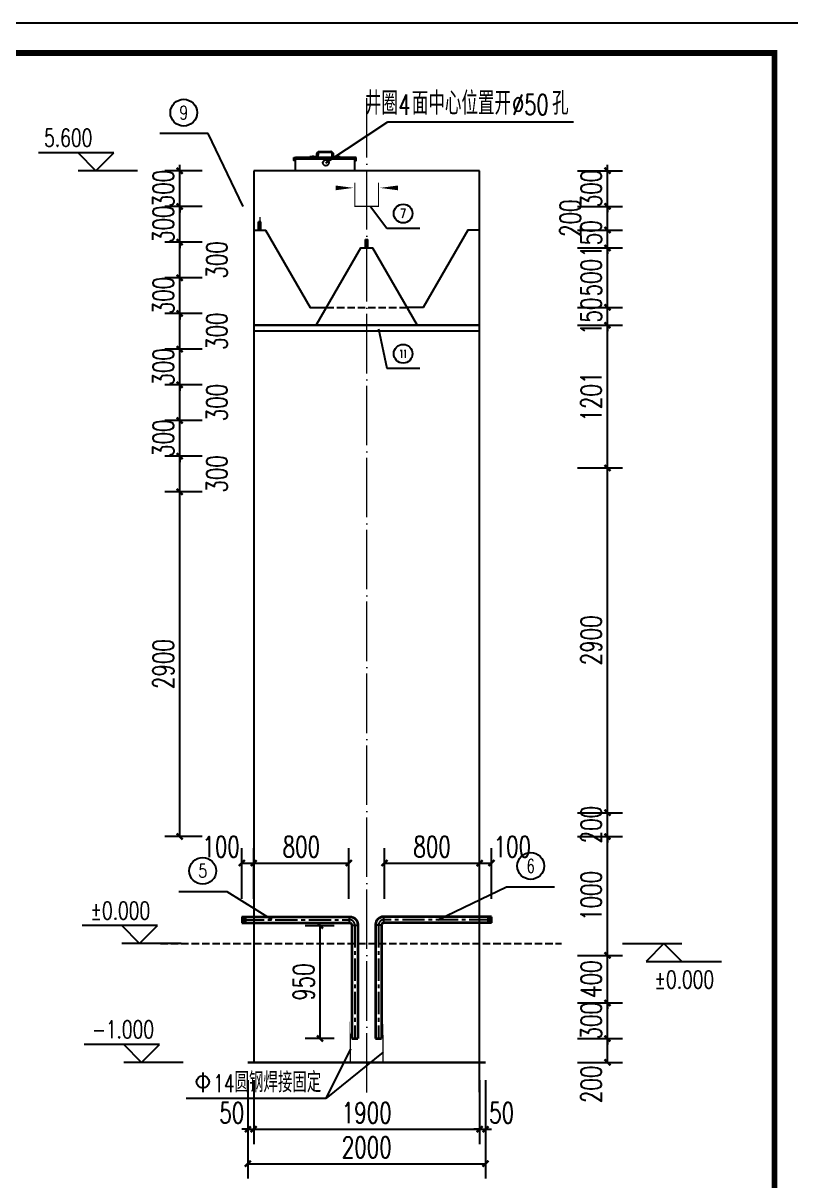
# Model space of a CAD drawing. Extents: x 458952 to 500952, y -68538 to -53688.
# Drawn here: x 473381 to 479839, y -63426 to -53688 of the extents above; entities that cross this region are included whole.
import ezdxf
from ezdxf.enums import TextEntityAlignment as Align

# ---------------------------------------------------------------- set-up
doc = ezdxf.new("R2010")
doc.units = 0
doc.header["$LTSCALE"] = 250
doc.header["$MEASUREMENT"] = 0
for name, pattern in [('CENTER2', [1.125, 0.75, -0.125, 0.125, -0.125]), ('DASH', [0.35, 0.25, -0.1]), ('DOTE', [2.42, 2, -0.2, 0.02, -0.2])]:
    doc.linetypes.add(name, pattern=pattern)
for name, color, linetype in [('DIM_ELEV', 3, 'Continuous'), ('DIM_LEAD', 3, 'Continuous'), ('DIM_SYMB', 3, 'Continuous'), ('PUB_DIM', 3, 'Continuous'), ('PUB_TEXT', 7, 'Continuous'), ('PUB_TITLE', 4, 'Continuous'), ('中心线', 5, 'CENTER2'), ('设备', 4, 'Continuous')]:
    doc.layers.add(name, color=color, linetype=linetype)
for name, color, linetype, lineweight in [('DOTE', 1, 'DOTE', 0), ('出水堰', 5, 'FENCELINE2', 30), ('管', 6, 'Continuous', 35)]:
    doc.layers.add(name, color=color, linetype=linetype, lineweight=lineweight)
doc.styles.add('_TCH_DIM', font='SIMPLEX', dxfattribs={"bigfont": 'GBCBIG'})
doc.styles.add('DIM_FONT', font='SIMPLEX', dxfattribs={"width": 0.7, "bigfont": 'GBCBIG'})
doc.linetypes.add('FENCELINE2', pattern='A,6.35,-2.54,[132,ltypeshp.shx,S=2.54,R=0,X=-2.54,Y=0],-2.54,25.4', length=36.83)
doc.dimstyles.new('_TCH_ARCH&&50', dxfattribs={"dimscale": 0.5, "dimtxt": 350, "dimasz": 100, "dimexe": 250, "dimexo": 300, "dimgap": 100, "dimtad": 1, "dimdec": 0, "dimzin": 0, "dimdsep": 46, "dimtxsty": 'DIM_FONT', "dimblk": 'ARCHTICK', "dimcen": 0.09, "dimclrt": 7, "dimazin": 2, "dimtfac": 1, "dimtdec": 0, "dimtix": 1, "dimtmove": 2, "dimatfit": 3, "dimfxl": 0, "dimtolj": 1, "dimtzin": 0, "dimarcsym": 0})

# ---------------------------------------------------------------- blocks, each defined once
blk = doc.blocks.new('gai')
at = {"color": 5}
for points in [[(282375, -104445.5), (282405, -104445.5), (282405, -104448.5), (282381, -104448.5, 0.4142136), (282378, -104451.5), (282378, -104475.5), (282375, -104475.5)], [(283005, -104445.5), (282975, -104445.5), (282975, -104448.5), (282999, -104448.5, -0.4142136), (283002, -104451.5), (283002, -104475.5), (283005, -104475.5)]]:
    blk.add_lwpolyline(points, format="xyb", close=True, dxfattribs=at)
blk.add_lwpolyline([(282390, -104439.5), (282990, -104439.5), (282990, -104445.5), (282390, -104445.5)], close=True)
blk = doc.blocks.new('_ArchTick')
at = {"color": 0, "linetype": 'ByBlock', "const_width": 0.4}
blk.add_lwpolyline([(-0.5, -0.5), (0.5, 0.5)], dxfattribs=at)
blk = doc.blocks.new('*D47')
at = {"layer": 'Defpoints', "color": 0, "transparency": 16777216}
for p in [(475271.2, -62579.8), (477271.2, -62579.8), (477271.2, -63281.8)]:
    blk.add_point(p, dxfattribs=at)
at = {"layer": 'PUB_DIM', "color": 0, "lineweight": -2, "transparency": 16777216}
for p, q in [((475271.2, -62729.8), (475271.2, -63406.8)), ((477271.2, -62729.8), (477271.2, -63406.8)), ((475271.2, -63281.8), (477271.2, -63281.8))]:
    blk.add_line(p, q, dxfattribs=at)
at = {"layer": 'PUB_DIM', "color": 0, "lineweight": -2, "transparency": 16777216, "xscale": 50, "yscale": 50, "zscale": 50, "rotation": 180}
blk.add_blockref('_ArchTick', (475271.2, -63281.8), dxfattribs=at)
at = {"layer": 'PUB_DIM', "color": 0, "lineweight": -2, "transparency": 16777216, "xscale": 50, "yscale": 50, "zscale": 50}
blk.add_blockref('_ArchTick', (477271.2, -63281.8), dxfattribs=at)
at = {"layer": 'PUB_DIM', "color": 7, "transparency": 16777216, "insert": (476271.2, -63144.3), "char_height": 175, "attachment_point": 5, "style": 'DIM_FONT'}
blk.add_mtext('\\A1;2000', dxfattribs=at)
blk = doc.blocks.new('*D61')
at = {"layer": 'Defpoints', "color": 0, "transparency": 16777216}
for p in [(475878.8, -61279.8), (476146.2, -61279.8), (476146.2, -62229.3)]:
    blk.add_point(p, dxfattribs=at)
at = {"layer": 'PUB_DIM', "color": 0, "lineweight": -2, "transparency": 16777216}
for p, q in [((475996.2, -61279.8), (475753.8, -61279.8)), ((475878.8, -62229.3), (475878.8, -61279.8)), ((475996.2, -62229.3), (475753.8, -62229.3))]:
    blk.add_line(p, q, dxfattribs=at)
at = {"layer": 'PUB_DIM', "color": 0, "lineweight": -2, "transparency": 16777216, "xscale": 50, "yscale": 50, "zscale": 50}
for p, rotation in [((475878.8, -61279.8), 90), ((475878.8, -62229.3), 270)]:
    blk.add_blockref('_ArchTick', p, dxfattribs=dict(at, rotation=rotation))
at = {"layer": 'PUB_DIM', "color": 7, "transparency": 16777216, "insert": (475741.3, -61754.5), "char_height": 175, "attachment_point": 5, "rotation": 90, "style": 'DIM_FONT'}
blk.add_mtext('\\A1;950', dxfattribs=at)
blk = doc.blocks.new('*D62')
at = {"layer": 'Defpoints', "color": 0, "transparency": 16777216}
for p in [(477321.2, -60753.4), (477221.2, -61203.2), (477321.2, -61203.2)]:
    blk.add_point(p, dxfattribs=at)
at = {"layer": 'PUB_DIM', "color": 0, "lineweight": -2, "transparency": 16777216}
for p, q in [((477221.2, -61053.2), (477221.2, -60628.4)), ((477321.2, -61053.2), (477321.2, -60628.4)), ((477221.2, -60753.4), (477321.2, -60753.4))]:
    blk.add_line(p, q, dxfattribs=at)
at = {"layer": 'PUB_DIM', "color": 0, "lineweight": -2, "transparency": 16777216, "xscale": 50, "yscale": 50, "zscale": 50, "rotation": 180}
blk.add_blockref('_ArchTick', (477221.2, -60753.4), dxfattribs=at)
at = {"layer": 'PUB_DIM', "color": 0, "lineweight": -2, "transparency": 16777216, "xscale": 50, "yscale": 50, "zscale": 50}
blk.add_blockref('_ArchTick', (477321.2, -60753.4), dxfattribs=at)
at = {"layer": 'PUB_DIM', "color": 7, "transparency": 16777216, "insert": (477496.2, -60615.9), "char_height": 175, "attachment_point": 5, "style": 'DIM_FONT'}
blk.add_mtext('\\A1;100', dxfattribs=at)
blk = doc.blocks.new('*D63')
at = {"layer": 'Defpoints', "color": 0, "transparency": 16777216}
for p in [(477221.2, -60753.4), (476421.2, -61203.2), (477221.2, -61203.2)]:
    blk.add_point(p, dxfattribs=at)
at = {"layer": 'PUB_DIM', "color": 0, "lineweight": -2, "transparency": 16777216}
for p, q in [((476421.2, -61053.2), (476421.2, -60628.4)), ((477221.2, -61053.2), (477221.2, -60628.4)), ((476421.2, -60753.4), (477221.2, -60753.4))]:
    blk.add_line(p, q, dxfattribs=at)
at = {"layer": 'PUB_DIM', "color": 0, "lineweight": -2, "transparency": 16777216, "xscale": 50, "yscale": 50, "zscale": 50, "rotation": 180}
blk.add_blockref('_ArchTick', (476421.2, -60753.4), dxfattribs=at)
at = {"layer": 'PUB_DIM', "color": 0, "lineweight": -2, "transparency": 16777216, "xscale": 50, "yscale": 50, "zscale": 50}
blk.add_blockref('_ArchTick', (477221.2, -60753.4), dxfattribs=at)
at = {"layer": 'PUB_DIM', "color": 7, "transparency": 16777216, "insert": (476821.2, -60615.9), "char_height": 175, "attachment_point": 5, "style": 'DIM_FONT'}
blk.add_mtext('\\A1;800', dxfattribs=at)
blk = doc.blocks.new('*D74')
at = {"layer": 'Defpoints', "color": 0, "transparency": 16777216}
for p in [(475271.2, -62429.8), (475321.2, -62429.8), (475321.2, -62991.7)]:
    blk.add_point(p, dxfattribs=at)
at = {"layer": 'PUB_DIM', "color": 0, "lineweight": -2, "transparency": 16777216}
for p, q in [((475271.2, -62579.8), (475271.2, -63116.7)), ((475321.2, -62579.8), (475321.2, -63116.7)), ((475271.2, -62991.7), (475221.2, -62991.7)), ((475271.2, -62991.7), (475321.2, -62991.7)), ((475321.2, -62991.7), (475371.2, -62991.7))]:
    blk.add_line(p, q, dxfattribs=at)
at = {"layer": 'PUB_DIM', "color": 0, "lineweight": -2, "transparency": 16777216, "xscale": 50, "yscale": 50, "zscale": 50}
blk.add_blockref('_ArchTick', (475271.2, -62991.7), dxfattribs=at)
at = {"layer": 'PUB_DIM', "color": 0, "lineweight": -2, "transparency": 16777216, "xscale": 50, "yscale": 50, "zscale": 50, "rotation": 180}
blk.add_blockref('_ArchTick', (475321.2, -62991.7), dxfattribs=at)
at = {"layer": 'PUB_DIM', "color": 7, "transparency": 16777216, "insert": (475136.2, -62854.2), "char_height": 175, "attachment_point": 5, "style": 'DIM_FONT'}
blk.add_mtext('\\A1;50', dxfattribs=at)
blk = doc.blocks.new('*D75')
at = {"layer": 'Defpoints', "color": 0, "transparency": 16777216}
for p in [(475321.2, -62429.8), (477221.2, -62429.8), (477221.2, -62991.7)]:
    blk.add_point(p, dxfattribs=at)
at = {"layer": 'PUB_DIM', "color": 0, "lineweight": -2, "transparency": 16777216}
for p, q in [((475321.2, -62579.8), (475321.2, -63116.7)), ((477221.2, -62579.8), (477221.2, -63116.7)), ((475321.2, -62991.7), (477221.2, -62991.7))]:
    blk.add_line(p, q, dxfattribs=at)
at = {"layer": 'PUB_DIM', "color": 0, "lineweight": -2, "transparency": 16777216, "xscale": 50, "yscale": 50, "zscale": 50, "rotation": 180}
blk.add_blockref('_ArchTick', (475321.2, -62991.7), dxfattribs=at)
at = {"layer": 'PUB_DIM', "color": 0, "lineweight": -2, "transparency": 16777216, "xscale": 50, "yscale": 50, "zscale": 50}
blk.add_blockref('_ArchTick', (477221.2, -62991.7), dxfattribs=at)
at = {"layer": 'PUB_DIM', "color": 7, "transparency": 16777216, "insert": (476271.2, -62854.2), "char_height": 175, "attachment_point": 5, "style": 'DIM_FONT'}
blk.add_mtext('\\A1;1900', dxfattribs=at)
blk = doc.blocks.new('*D76')
at = {"layer": 'Defpoints', "color": 0, "transparency": 16777216}
for p in [(477221.2, -62429.8), (477271.2, -62429.8), (477271.2, -62991.7)]:
    blk.add_point(p, dxfattribs=at)
at = {"layer": 'PUB_DIM', "color": 0, "lineweight": -2, "transparency": 16777216}
for p, q in [((477221.2, -62579.8), (477221.2, -63116.7)), ((477271.2, -62579.8), (477271.2, -63116.7)), ((477221.2, -62991.7), (477171.2, -62991.7)), ((477221.2, -62991.7), (477271.2, -62991.7)), ((477271.2, -62991.7), (477321.2, -62991.7))]:
    blk.add_line(p, q, dxfattribs=at)
at = {"layer": 'PUB_DIM', "color": 0, "lineweight": -2, "transparency": 16777216, "xscale": 50, "yscale": 50, "zscale": 50}
blk.add_blockref('_ArchTick', (477221.2, -62991.7), dxfattribs=at)
at = {"layer": 'PUB_DIM', "color": 0, "lineweight": -2, "transparency": 16777216, "xscale": 50, "yscale": 50, "zscale": 50, "rotation": 180}
blk.add_blockref('_ArchTick', (477271.2, -62991.7), dxfattribs=at)
at = {"layer": 'PUB_DIM', "color": 7, "transparency": 16777216, "insert": (477406.2, -62854.2), "char_height": 175, "attachment_point": 5, "style": 'DIM_FONT'}
blk.add_mtext('\\A1;50', dxfattribs=at)
blk = doc.blocks.new('*D77')
at = {"layer": 'Defpoints', "color": 0, "transparency": 16777216}
for p in [(475321.2, -60753.4), (475221.2, -61203.2), (475321.2, -61203.2)]:
    blk.add_point(p, dxfattribs=at)
at = {"layer": 'PUB_DIM', "color": 0, "lineweight": -2, "transparency": 16777216}
for p, q in [((475221.2, -61053.2), (475221.2, -60628.4)), ((475321.2, -61053.2), (475321.2, -60628.4)), ((475221.2, -60753.4), (475321.2, -60753.4))]:
    blk.add_line(p, q, dxfattribs=at)
at = {"layer": 'PUB_DIM', "color": 0, "lineweight": -2, "transparency": 16777216, "xscale": 50, "yscale": 50, "zscale": 50, "rotation": 180}
blk.add_blockref('_ArchTick', (475221.2, -60753.4), dxfattribs=at)
at = {"layer": 'PUB_DIM', "color": 0, "lineweight": -2, "transparency": 16777216, "xscale": 50, "yscale": 50, "zscale": 50}
blk.add_blockref('_ArchTick', (475321.2, -60753.4), dxfattribs=at)
at = {"layer": 'PUB_DIM', "color": 7, "transparency": 16777216, "insert": (475046.2, -60615.9), "char_height": 175, "attachment_point": 5, "style": 'DIM_FONT'}
blk.add_mtext('\\A1;100', dxfattribs=at)
blk = doc.blocks.new('*D78')
at = {"layer": 'Defpoints', "color": 0, "transparency": 16777216}
for p in [(476121.2, -60753.4), (475321.2, -61203.2), (476121.2, -61203.2)]:
    blk.add_point(p, dxfattribs=at)
at = {"layer": 'PUB_DIM', "color": 0, "lineweight": -2, "transparency": 16777216}
for p, q in [((475321.2, -61053.2), (475321.2, -60628.4)), ((476121.2, -61053.2), (476121.2, -60628.4)), ((475321.2, -60753.4), (476121.2, -60753.4))]:
    blk.add_line(p, q, dxfattribs=at)
at = {"layer": 'PUB_DIM', "color": 0, "lineweight": -2, "transparency": 16777216, "xscale": 50, "yscale": 50, "zscale": 50, "rotation": 180}
blk.add_blockref('_ArchTick', (475321.2, -60753.4), dxfattribs=at)
at = {"layer": 'PUB_DIM', "color": 0, "lineweight": -2, "transparency": 16777216, "xscale": 50, "yscale": 50, "zscale": 50}
blk.add_blockref('_ArchTick', (476121.2, -60753.4), dxfattribs=at)
at = {"layer": 'PUB_DIM', "color": 7, "transparency": 16777216, "insert": (475721.2, -60615.9), "char_height": 175, "attachment_point": 5, "style": 'DIM_FONT'}
blk.add_mtext('\\A1;800', dxfattribs=at)
blk = doc.blocks.new('*D79')
at = {"layer": 'Defpoints', "color": 0, "transparency": 16777216}
for p in [(477893.2, -62229.3), (478296.7, -62229.3), (477893.2, -62429.8)]:
    blk.add_point(p, dxfattribs=at)
at = {"layer": 'PUB_DIM', "color": 0, "lineweight": -2, "transparency": 16777216}
for p, q in [((478043.2, -62229.3), (478421.7, -62229.3)), ((478296.7, -62429.8), (478296.7, -62229.3)), ((478043.2, -62429.8), (478421.7, -62429.8))]:
    blk.add_line(p, q, dxfattribs=at)
at = {"layer": 'PUB_DIM', "color": 0, "lineweight": -2, "transparency": 16777216, "xscale": 50, "yscale": 50, "zscale": 50}
for p, rotation in [((478296.7, -62229.3), 90), ((478296.7, -62429.8), 270)]:
    blk.add_blockref('_ArchTick', p, dxfattribs=dict(at, rotation=rotation))
at = {"layer": 'PUB_DIM', "color": 7, "transparency": 16777216, "insert": (478159.2, -62614.8), "char_height": 175, "attachment_point": 5, "rotation": 90, "style": 'DIM_FONT'}
blk.add_mtext('\\A1;200', dxfattribs=at)
blk = doc.blocks.new('*D80')
at = {"layer": 'Defpoints', "color": 0, "transparency": 16777216}
for p in [(477893.2, -61929.8), (478296.7, -61929.8), (477893.2, -62229.3)]:
    blk.add_point(p, dxfattribs=at)
at = {"layer": 'PUB_DIM', "color": 0, "lineweight": -2, "transparency": 16777216}
for p, q in [((478043.2, -61929.8), (478421.7, -61929.8)), ((478296.7, -61929.8), (478296.7, -61879.8)), ((478296.7, -62229.3), (478296.7, -61929.8)), ((478043.2, -62229.3), (478421.7, -62229.3)), ((478296.7, -62229.3), (478296.7, -62279.3))]:
    blk.add_line(p, q, dxfattribs=at)
at = {"layer": 'PUB_DIM', "color": 0, "lineweight": -2, "transparency": 16777216, "xscale": 50, "yscale": 50, "zscale": 50}
for p, rotation in [((478296.7, -61929.8), 270), ((478296.7, -62229.3), 90)]:
    blk.add_blockref('_ArchTick', p, dxfattribs=dict(at, rotation=rotation))
at = {"layer": 'PUB_DIM', "color": 7, "transparency": 16777216, "insert": (478159.2, -62079.5), "char_height": 175, "attachment_point": 5, "rotation": 90, "style": 'DIM_FONT'}
blk.add_mtext('\\A1;300', dxfattribs=at)
blk = doc.blocks.new('*D81')
at = {"layer": 'Defpoints', "color": 0, "transparency": 16777216}
for p in [(477893.2, -61529.8), (478296.7, -61529.8), (477893.2, -61929.8)]:
    blk.add_point(p, dxfattribs=at)
at = {"layer": 'PUB_DIM', "color": 0, "lineweight": -2, "transparency": 16777216}
for p, q in [((478043.2, -61529.8), (478421.7, -61529.8)), ((478296.7, -61529.8), (478296.7, -61479.8)), ((478296.7, -61929.8), (478296.7, -61529.8)), ((478043.2, -61929.8), (478421.7, -61929.8)), ((478296.7, -61929.8), (478296.7, -61979.8))]:
    blk.add_line(p, q, dxfattribs=at)
at = {"layer": 'PUB_DIM', "color": 0, "lineweight": -2, "transparency": 16777216, "xscale": 50, "yscale": 50, "zscale": 50}
for p, rotation in [((478296.7, -61529.8), 270), ((478296.7, -61929.8), 90)]:
    blk.add_blockref('_ArchTick', p, dxfattribs=dict(at, rotation=rotation))
at = {"layer": 'PUB_DIM', "color": 7, "transparency": 16777216, "insert": (478159.2, -61729.8), "char_height": 175, "attachment_point": 5, "rotation": 90, "style": 'DIM_FONT'}
blk.add_mtext('\\A1;400', dxfattribs=at)
blk = doc.blocks.new('*D82')
at = {"layer": 'Defpoints', "color": 0, "transparency": 16777216}
for p in [(477893.2, -60529.8), (478296.7, -60529.8), (477893.2, -61529.8)]:
    blk.add_point(p, dxfattribs=at)
at = {"layer": 'PUB_DIM', "color": 0, "lineweight": -2, "transparency": 16777216}
for p, q in [((478043.2, -60529.8), (478421.7, -60529.8)), ((478296.7, -61529.8), (478296.7, -60529.8)), ((478043.2, -61529.8), (478421.7, -61529.8))]:
    blk.add_line(p, q, dxfattribs=at)
at = {"layer": 'PUB_DIM', "color": 0, "lineweight": -2, "transparency": 16777216, "xscale": 50, "yscale": 50, "zscale": 50}
for p, rotation in [((478296.7, -60529.8), 90), ((478296.7, -61529.8), 270)]:
    blk.add_blockref('_ArchTick', p, dxfattribs=dict(at, rotation=rotation))
at = {"layer": 'PUB_DIM', "color": 7, "transparency": 16777216, "insert": (478159.2, -61029.8), "char_height": 175, "attachment_point": 5, "rotation": 90, "style": 'DIM_FONT'}
blk.add_mtext('\\A1;1000', dxfattribs=at)
blk = doc.blocks.new('*D83')
at = {"layer": 'Defpoints', "color": 0, "transparency": 16777216}
for p in [(477893.2, -60329.8), (478296.7, -60329.8), (477893.2, -60529.8)]:
    blk.add_point(p, dxfattribs=at)
at = {"layer": 'PUB_DIM', "color": 0, "lineweight": -2, "transparency": 16777216}
for p, q in [((478043.2, -60329.8), (478421.7, -60329.8)), ((478296.7, -60329.8), (478296.7, -60279.8)), ((478296.7, -60529.8), (478296.7, -60329.8)), ((478043.2, -60529.8), (478421.7, -60529.8)), ((478296.7, -60529.8), (478296.7, -60579.8))]:
    blk.add_line(p, q, dxfattribs=at)
at = {"layer": 'PUB_DIM', "color": 0, "lineweight": -2, "transparency": 16777216, "xscale": 50, "yscale": 50, "zscale": 50}
for p, rotation in [((478296.7, -60329.8), 270), ((478296.7, -60529.8), 90)]:
    blk.add_blockref('_ArchTick', p, dxfattribs=dict(at, rotation=rotation))
at = {"layer": 'PUB_DIM', "color": 7, "transparency": 16777216, "insert": (478159.2, -60429.8), "char_height": 175, "attachment_point": 5, "rotation": 90, "style": 'DIM_FONT'}
blk.add_mtext('\\A1;200', dxfattribs=at)
blk = doc.blocks.new('*D84')
at = {"layer": 'Defpoints', "color": 0, "transparency": 16777216}
for p in [(477893.2, -57429.8), (478296.7, -57429.8), (477893.2, -60329.8)]:
    blk.add_point(p, dxfattribs=at)
at = {"layer": 'PUB_DIM', "color": 0, "lineweight": -2, "transparency": 16777216}
for p, q in [((478043.2, -57429.8), (478421.7, -57429.8)), ((478296.7, -60329.8), (478296.7, -57429.8)), ((478043.2, -60329.8), (478421.7, -60329.8))]:
    blk.add_line(p, q, dxfattribs=at)
at = {"layer": 'PUB_DIM', "color": 0, "lineweight": -2, "transparency": 16777216, "xscale": 50, "yscale": 50, "zscale": 50}
for p, rotation in [((478296.7, -57429.8), 90), ((478296.7, -60329.8), 270)]:
    blk.add_blockref('_ArchTick', p, dxfattribs=dict(at, rotation=rotation))
at = {"layer": 'PUB_DIM', "color": 7, "transparency": 16777216, "insert": (478159.2, -58879.8), "char_height": 175, "attachment_point": 5, "rotation": 90, "style": 'DIM_FONT'}
blk.add_mtext('\\A1;2900', dxfattribs=at)
blk = doc.blocks.new('*D85')
at = {"layer": 'Defpoints', "color": 0, "transparency": 16777216}
for p in [(477893.2, -56229.1), (478296.7, -56229.1), (477893.2, -57429.8)]:
    blk.add_point(p, dxfattribs=at)
at = {"layer": 'PUB_DIM', "color": 0, "lineweight": -2, "transparency": 16777216}
for p, q in [((478043.2, -56229.1), (478421.7, -56229.1)), ((478296.7, -57429.8), (478296.7, -56229.1)), ((478043.2, -57429.8), (478421.7, -57429.8))]:
    blk.add_line(p, q, dxfattribs=at)
at = {"layer": 'PUB_DIM', "color": 0, "lineweight": -2, "transparency": 16777216, "xscale": 50, "yscale": 50, "zscale": 50}
for p, rotation in [((478296.7, -56229.1), 90), ((478296.7, -57429.8), 270)]:
    blk.add_blockref('_ArchTick', p, dxfattribs=dict(at, rotation=rotation))
at = {"layer": 'PUB_DIM', "color": 7, "transparency": 16777216, "insert": (478159.2, -56829.4), "char_height": 175, "attachment_point": 5, "rotation": 90, "style": 'DIM_FONT'}
blk.add_mtext('\\A1;1201', dxfattribs=at)
blk = doc.blocks.new('*D86')
at = {"layer": 'Defpoints', "color": 0, "transparency": 16777216}
for p in [(477893.2, -56078.9), (478296.7, -56078.9), (477893.2, -56229.1)]:
    blk.add_point(p, dxfattribs=at)
at = {"layer": 'PUB_DIM', "color": 0, "lineweight": -2, "transparency": 16777216}
for p, q in [((478043.2, -56078.9), (478421.7, -56078.9)), ((478296.7, -56078.9), (478296.7, -56028.9)), ((478296.7, -56229.1), (478296.7, -56078.9)), ((478043.2, -56229.1), (478421.7, -56229.1)), ((478296.7, -56229.1), (478296.7, -56279.1))]:
    blk.add_line(p, q, dxfattribs=at)
at = {"layer": 'PUB_DIM', "color": 0, "lineweight": -2, "transparency": 16777216, "xscale": 50, "yscale": 50, "zscale": 50}
for p, rotation in [((478296.7, -56078.9), 270), ((478296.7, -56229.1), 90)]:
    blk.add_blockref('_ArchTick', p, dxfattribs=dict(at, rotation=rotation))
at = {"layer": 'PUB_DIM', "color": 7, "transparency": 16777216, "insert": (478159.2, -56154), "char_height": 175, "attachment_point": 5, "rotation": 90, "style": 'DIM_FONT'}
blk.add_mtext('\\A1;150', dxfattribs=at)
blk = doc.blocks.new('*D87')
at = {"layer": 'Defpoints', "color": 0, "transparency": 16777216}
for p in [(477893.2, -55579.1), (478296.7, -55579.1), (477893.2, -56078.9)]:
    blk.add_point(p, dxfattribs=at)
at = {"layer": 'PUB_DIM', "color": 0, "lineweight": -2, "transparency": 16777216}
for p, q in [((478043.2, -55579.1), (478421.7, -55579.1)), ((478296.7, -56078.9), (478296.7, -55579.1)), ((478043.2, -56078.9), (478421.7, -56078.9))]:
    blk.add_line(p, q, dxfattribs=at)
at = {"layer": 'PUB_DIM', "color": 0, "lineweight": -2, "transparency": 16777216, "xscale": 50, "yscale": 50, "zscale": 50}
for p, rotation in [((478296.7, -55579.1), 90), ((478296.7, -56078.9), 270)]:
    blk.add_blockref('_ArchTick', p, dxfattribs=dict(at, rotation=rotation))
at = {"layer": 'PUB_DIM', "color": 7, "transparency": 16777216, "insert": (478159.2, -55829), "char_height": 175, "attachment_point": 5, "rotation": 90, "style": 'DIM_FONT'}
blk.add_mtext('\\A1;500', dxfattribs=at)
blk = doc.blocks.new('*D88')
at = {"layer": 'Defpoints', "color": 0, "transparency": 16777216}
for p in [(477893.2, -55428.9), (478296.7, -55428.9), (477893.2, -55579.1)]:
    blk.add_point(p, dxfattribs=at)
at = {"layer": 'PUB_DIM', "color": 0, "lineweight": -2, "transparency": 16777216}
for p, q in [((478296.7, -55428.9), (478296.7, -55378.9)), ((478043.2, -55428.9), (478421.7, -55428.9)), ((478296.7, -55579.1), (478296.7, -55428.9)), ((478043.2, -55579.1), (478421.7, -55579.1)), ((478296.7, -55579.1), (478296.7, -55629.1))]:
    blk.add_line(p, q, dxfattribs=at)
at = {"layer": 'PUB_DIM', "color": 0, "lineweight": -2, "transparency": 16777216, "xscale": 50, "yscale": 50, "zscale": 50}
for p, rotation in [((478296.7, -55428.9), 270), ((478296.7, -55579.1), 90)]:
    blk.add_blockref('_ArchTick', p, dxfattribs=dict(at, rotation=rotation))
at = {"layer": 'PUB_DIM', "color": 7, "transparency": 16777216, "insert": (478159.2, -55504), "char_height": 175, "attachment_point": 5, "rotation": 90, "style": 'DIM_FONT'}
blk.add_mtext('\\A1;150', dxfattribs=at)
blk = doc.blocks.new('*D89')
at = {"layer": 'Defpoints', "color": 0, "transparency": 16777216}
for p in [(477893.2, -55229.3), (478296.7, -55229.3), (477893.2, -55428.9)]:
    blk.add_point(p, dxfattribs=at)
at = {"layer": 'PUB_DIM', "color": 0, "lineweight": -2, "transparency": 16777216}
for p, q in [((478043.2, -55229.3), (478421.7, -55229.3)), ((478296.7, -55428.9), (478296.7, -55229.3)), ((478043.2, -55428.9), (478421.7, -55428.9))]:
    blk.add_line(p, q, dxfattribs=at)
at = {"layer": 'PUB_DIM', "color": 0, "lineweight": -2, "transparency": 16777216, "xscale": 50, "yscale": 50, "zscale": 50}
for p, rotation in [((478296.7, -55229.3), 90), ((478296.7, -55428.9), 270)]:
    blk.add_blockref('_ArchTick', p, dxfattribs=dict(at, rotation=rotation))
at = {"layer": 'PUB_DIM', "color": 7, "transparency": 16777216, "insert": (477984.2, -55329.1), "char_height": 175, "attachment_point": 5, "rotation": 90, "style": 'DIM_FONT'}
blk.add_mtext('\\A1;200', dxfattribs=at)
blk = doc.blocks.new('*D90')
at = {"layer": 'Defpoints', "color": 0, "transparency": 16777216}
for p in [(477893.2, -54929.8), (478296.7, -54929.8), (477893.2, -55229.3)]:
    blk.add_point(p, dxfattribs=at)
at = {"layer": 'PUB_DIM', "color": 0, "lineweight": -2, "transparency": 16777216}
for p, q in [((478296.7, -54929.8), (478296.7, -54879.8)), ((478043.2, -54929.8), (478421.7, -54929.8)), ((478296.7, -55229.3), (478296.7, -54929.8)), ((478043.2, -55229.3), (478421.7, -55229.3)), ((478296.7, -55229.3), (478296.7, -55279.3))]:
    blk.add_line(p, q, dxfattribs=at)
at = {"layer": 'PUB_DIM', "color": 0, "lineweight": -2, "transparency": 16777216, "xscale": 50, "yscale": 50, "zscale": 50}
for p, rotation in [((478296.7, -54929.8), 270), ((478296.7, -55229.3), 90)]:
    blk.add_blockref('_ArchTick', p, dxfattribs=dict(at, rotation=rotation))
at = {"layer": 'PUB_DIM', "color": 7, "transparency": 16777216, "insert": (478159.2, -55079.5), "char_height": 175, "attachment_point": 5, "rotation": 90, "style": 'DIM_FONT'}
blk.add_mtext('\\A1;300', dxfattribs=at)
blk = doc.blocks.new('*D91')
at = {"layer": 'Defpoints', "color": 0, "transparency": 16777216}
for p in [(474698.1, -54929.8), (475038, -54929.8), (475038, -55229.8)]:
    blk.add_point(p, dxfattribs=at)
at = {"layer": 'PUB_DIM', "color": 0, "lineweight": -2, "transparency": 16777216}
for p, q in [((474698.1, -54929.8), (474698.1, -54879.8)), ((474888, -54929.8), (474573.1, -54929.8)), ((474698.1, -55229.8), (474698.1, -54929.8)), ((474888, -55229.8), (474573.1, -55229.8)), ((474698.1, -55229.8), (474698.1, -55279.8))]:
    blk.add_line(p, q, dxfattribs=at)
at = {"layer": 'PUB_DIM', "color": 0, "lineweight": -2, "transparency": 16777216, "xscale": 50, "yscale": 50, "zscale": 50}
for p, rotation in [((474698.1, -54929.8), 270), ((474698.1, -55229.8), 90)]:
    blk.add_blockref('_ArchTick', p, dxfattribs=dict(at, rotation=rotation))
at = {"layer": 'PUB_DIM', "color": 7, "transparency": 16777216, "insert": (474560.6, -55079.8), "char_height": 175, "attachment_point": 5, "rotation": 90, "style": 'DIM_FONT'}
blk.add_mtext('\\A1;300', dxfattribs=at)
blk = doc.blocks.new('*D92')
at = {"layer": 'Defpoints', "color": 0, "transparency": 16777216}
for p in [(474698.1, -55229.8), (475038, -55229.8), (475038, -55529.8)]:
    blk.add_point(p, dxfattribs=at)
at = {"layer": 'PUB_DIM', "color": 0, "lineweight": -2, "transparency": 16777216}
for p, q in [((474698.1, -55229.8), (474698.1, -55179.8)), ((474888, -55229.8), (474573.1, -55229.8)), ((474698.1, -55529.8), (474698.1, -55229.8)), ((474888, -55529.8), (474573.1, -55529.8)), ((474698.1, -55529.8), (474698.1, -55579.8))]:
    blk.add_line(p, q, dxfattribs=at)
at = {"layer": 'PUB_DIM', "color": 0, "lineweight": -2, "transparency": 16777216, "xscale": 50, "yscale": 50, "zscale": 50}
for p, rotation in [((474698.1, -55229.8), 270), ((474698.1, -55529.8), 90)]:
    blk.add_blockref('_ArchTick', p, dxfattribs=dict(at, rotation=rotation))
at = {"layer": 'PUB_DIM', "color": 7, "transparency": 16777216, "insert": (474560.6, -55379.8), "char_height": 175, "attachment_point": 5, "rotation": 90, "style": 'DIM_FONT'}
blk.add_mtext('\\A1;300', dxfattribs=at)
blk = doc.blocks.new('*D93')
at = {"layer": 'Defpoints', "color": 0, "transparency": 16777216}
for p in [(474698.1, -55529.8), (475038, -55529.8), (475038, -55829.8)]:
    blk.add_point(p, dxfattribs=at)
at = {"layer": 'PUB_DIM', "color": 0, "lineweight": -2, "transparency": 16777216}
for p, q in [((474888, -55529.8), (474573.1, -55529.8)), ((474698.1, -55829.8), (474698.1, -55529.8)), ((474888, -55829.8), (474573.1, -55829.8))]:
    blk.add_line(p, q, dxfattribs=at)
at = {"layer": 'PUB_DIM', "color": 0, "lineweight": -2, "transparency": 16777216, "xscale": 50, "yscale": 50, "zscale": 50}
for p, rotation in [((474698.1, -55529.8), 90), ((474698.1, -55829.8), 270)]:
    blk.add_blockref('_ArchTick', p, dxfattribs=dict(at, rotation=rotation))
at = {"layer": 'PUB_DIM', "color": 7, "transparency": 16777216, "insert": (475010.6, -55679.8), "char_height": 175, "attachment_point": 5, "rotation": 90, "style": 'DIM_FONT'}
blk.add_mtext('\\A1;300', dxfattribs=at)
blk = doc.blocks.new('*D94')
at = {"layer": 'Defpoints', "color": 0, "transparency": 16777216}
for p in [(474698.1, -55829.8), (475038, -55829.8), (475038, -56129.8)]:
    blk.add_point(p, dxfattribs=at)
at = {"layer": 'PUB_DIM', "color": 0, "lineweight": -2, "transparency": 16777216}
for p, q in [((474698.1, -55829.8), (474698.1, -55779.8)), ((474888, -55829.8), (474573.1, -55829.8)), ((474698.1, -56129.8), (474698.1, -55829.8)), ((474888, -56129.8), (474573.1, -56129.8)), ((474698.1, -56129.8), (474698.1, -56179.8))]:
    blk.add_line(p, q, dxfattribs=at)
at = {"layer": 'PUB_DIM', "color": 0, "lineweight": -2, "transparency": 16777216, "xscale": 50, "yscale": 50, "zscale": 50}
for p, rotation in [((474698.1, -55829.8), 270), ((474698.1, -56129.8), 90)]:
    blk.add_blockref('_ArchTick', p, dxfattribs=dict(at, rotation=rotation))
at = {"layer": 'PUB_DIM', "color": 7, "transparency": 16777216, "insert": (474560.6, -55979.8), "char_height": 175, "attachment_point": 5, "rotation": 90, "style": 'DIM_FONT'}
blk.add_mtext('\\A1;300', dxfattribs=at)
blk = doc.blocks.new('*D95')
at = {"layer": 'Defpoints', "color": 0, "transparency": 16777216}
for p in [(474698.1, -56129.8), (475038, -56129.8), (475038, -56429.8)]:
    blk.add_point(p, dxfattribs=at)
at = {"layer": 'PUB_DIM', "color": 0, "lineweight": -2, "transparency": 16777216}
for p, q in [((474888, -56129.8), (474573.1, -56129.8)), ((474698.1, -56429.8), (474698.1, -56129.8)), ((474888, -56429.8), (474573.1, -56429.8))]:
    blk.add_line(p, q, dxfattribs=at)
at = {"layer": 'PUB_DIM', "color": 0, "lineweight": -2, "transparency": 16777216, "xscale": 50, "yscale": 50, "zscale": 50}
for p, rotation in [((474698.1, -56129.8), 90), ((474698.1, -56429.8), 270)]:
    blk.add_blockref('_ArchTick', p, dxfattribs=dict(at, rotation=rotation))
at = {"layer": 'PUB_DIM', "color": 7, "transparency": 16777216, "insert": (475010.6, -56279.8), "char_height": 175, "attachment_point": 5, "rotation": 90, "style": 'DIM_FONT'}
blk.add_mtext('\\A1;300', dxfattribs=at)
blk = doc.blocks.new('*D96')
at = {"layer": 'Defpoints', "color": 0, "transparency": 16777216}
for p in [(474698.1, -56429.8), (475038, -56429.8), (475038, -56729.8)]:
    blk.add_point(p, dxfattribs=at)
at = {"layer": 'PUB_DIM', "color": 0, "lineweight": -2, "transparency": 16777216}
for p, q in [((474698.1, -56429.8), (474698.1, -56379.8)), ((474888, -56429.8), (474573.1, -56429.8)), ((474698.1, -56729.8), (474698.1, -56429.8)), ((474888, -56729.8), (474573.1, -56729.8)), ((474698.1, -56729.8), (474698.1, -56779.8))]:
    blk.add_line(p, q, dxfattribs=at)
at = {"layer": 'PUB_DIM', "color": 0, "lineweight": -2, "transparency": 16777216, "xscale": 50, "yscale": 50, "zscale": 50}
for p, rotation in [((474698.1, -56429.8), 270), ((474698.1, -56729.8), 90)]:
    blk.add_blockref('_ArchTick', p, dxfattribs=dict(at, rotation=rotation))
at = {"layer": 'PUB_DIM', "color": 7, "transparency": 16777216, "insert": (474560.6, -56579.8), "char_height": 175, "attachment_point": 5, "rotation": 90, "style": 'DIM_FONT'}
blk.add_mtext('\\A1;300', dxfattribs=at)
blk = doc.blocks.new('*D97')
at = {"layer": 'Defpoints', "color": 0, "transparency": 16777216}
for p in [(474698.1, -56729.8), (475038, -56729.8), (475038, -57029.8)]:
    blk.add_point(p, dxfattribs=at)
at = {"layer": 'PUB_DIM', "color": 0, "lineweight": -2, "transparency": 16777216}
for p, q in [((474888, -56729.8), (474573.1, -56729.8)), ((474698.1, -57029.8), (474698.1, -56729.8)), ((474888, -57029.8), (474573.1, -57029.8))]:
    blk.add_line(p, q, dxfattribs=at)
at = {"layer": 'PUB_DIM', "color": 0, "lineweight": -2, "transparency": 16777216, "xscale": 50, "yscale": 50, "zscale": 50}
for p, rotation in [((474698.1, -56729.8), 90), ((474698.1, -57029.8), 270)]:
    blk.add_blockref('_ArchTick', p, dxfattribs=dict(at, rotation=rotation))
at = {"layer": 'PUB_DIM', "color": 7, "transparency": 16777216, "insert": (475010.6, -56879.8), "char_height": 175, "attachment_point": 5, "rotation": 90, "style": 'DIM_FONT'}
blk.add_mtext('\\A1;300', dxfattribs=at)
blk = doc.blocks.new('*D98')
at = {"layer": 'Defpoints', "color": 0, "transparency": 16777216}
for p in [(474698.1, -57029.8), (475038, -57029.8), (475038, -57329.8)]:
    blk.add_point(p, dxfattribs=at)
at = {"layer": 'PUB_DIM', "color": 0, "lineweight": -2, "transparency": 16777216}
for p, q in [((474888, -57029.8), (474573.1, -57029.8)), ((474698.1, -57029.8), (474698.1, -56979.8)), ((474698.1, -57329.8), (474698.1, -57029.8)), ((474888, -57329.8), (474573.1, -57329.8)), ((474698.1, -57329.8), (474698.1, -57379.8))]:
    blk.add_line(p, q, dxfattribs=at)
at = {"layer": 'PUB_DIM', "color": 0, "lineweight": -2, "transparency": 16777216, "xscale": 50, "yscale": 50, "zscale": 50}
for p, rotation in [((474698.1, -57029.8), 270), ((474698.1, -57329.8), 90)]:
    blk.add_blockref('_ArchTick', p, dxfattribs=dict(at, rotation=rotation))
at = {"layer": 'PUB_DIM', "color": 7, "transparency": 16777216, "insert": (474560.6, -57179.8), "char_height": 175, "attachment_point": 5, "rotation": 90, "style": 'DIM_FONT'}
blk.add_mtext('\\A1;300', dxfattribs=at)
blk = doc.blocks.new('*D99')
at = {"layer": 'Defpoints', "color": 0, "transparency": 16777216}
for p in [(474698.1, -57329.8), (475038, -57329.8), (475038, -57629.8)]:
    blk.add_point(p, dxfattribs=at)
at = {"layer": 'PUB_DIM', "color": 0, "lineweight": -2, "transparency": 16777216}
for p, q in [((474888, -57329.8), (474573.1, -57329.8)), ((474698.1, -57629.8), (474698.1, -57329.8)), ((474888, -57629.8), (474573.1, -57629.8))]:
    blk.add_line(p, q, dxfattribs=at)
at = {"layer": 'PUB_DIM', "color": 0, "lineweight": -2, "transparency": 16777216, "xscale": 50, "yscale": 50, "zscale": 50}
for p, rotation in [((474698.1, -57329.8), 90), ((474698.1, -57629.8), 270)]:
    blk.add_blockref('_ArchTick', p, dxfattribs=dict(at, rotation=rotation))
at = {"layer": 'PUB_DIM', "color": 7, "transparency": 16777216, "insert": (475010.6, -57479.8), "char_height": 175, "attachment_point": 5, "rotation": 90, "style": 'DIM_FONT'}
blk.add_mtext('\\A1;300', dxfattribs=at)
blk = doc.blocks.new('*D100')
at = {"layer": 'Defpoints', "color": 0, "transparency": 16777216}
for p in [(474698.1, -57629.8), (475038, -57629.8), (475038, -60529.8)]:
    blk.add_point(p, dxfattribs=at)
at = {"layer": 'PUB_DIM', "color": 0, "lineweight": -2, "transparency": 16777216}
for p, q in [((474888, -57629.8), (474573.1, -57629.8)), ((474698.1, -60529.8), (474698.1, -57629.8)), ((474888, -60529.8), (474573.1, -60529.8))]:
    blk.add_line(p, q, dxfattribs=at)
at = {"layer": 'PUB_DIM', "color": 0, "lineweight": -2, "transparency": 16777216, "xscale": 50, "yscale": 50, "zscale": 50}
for p, rotation in [((474698.1, -57629.8), 90), ((474698.1, -60529.8), 270)]:
    blk.add_blockref('_ArchTick', p, dxfattribs=dict(at, rotation=rotation))
at = {"layer": 'PUB_DIM', "color": 7, "transparency": 16777216, "insert": (474560.6, -59079.8), "char_height": 175, "attachment_point": 5, "rotation": 90, "style": 'DIM_FONT'}
blk.add_mtext('\\A1;2900', dxfattribs=at)

msp = doc.modelspace()

# ---------------------------------------------------------------- linework, layer by layer
for p, q in [((475360.5, -55428.9), (475360.5, -55358.5)), ((475381.8, -55358.5), (475360.5, -55358.5)), ((475360.5, -55361.3), (475381.8, -55359.1)), ((475360.5, -55364.6), (475381.8, -55362.5)), ((475360.5, -55367.9), (475381.8, -55365.8)), ((475360.5, -55371.2), (475381.8, -55369.1)), ((475360.5, -55374.5), (475381.8, -55372.4)), ((475360.5, -55377.9), (475381.8, -55375.7)), ((475360.5, -55381.2), (475381.8, -55379.1)), ((475360.5, -55384.5), (475381.8, -55382.4)), ((475360.5, -55387.8), (475381.8, -55385.7)), ((475381.8, -55428.9), (475381.8, -55358.5)), ((476260.5, -55579.1), (476260.5, -55508.8)), ((476260.5, -55508.8), (476281.8, -55508.8)), ((476281.8, -55511.5), (476260.5, -55509.4)), ((476281.8, -55514.8), (476260.5, -55512.7)), ((476281.8, -55518.2), (476260.5, -55516)), ((476281.8, -55521.5), (476260.5, -55519.3)), ((476281.8, -55524.8), (476260.5, -55522.7)), ((476281.8, -55528.1), (476260.5, -55526)), ((476281.8, -55531.4), (476260.5, -55529.3)), ((476281.8, -55534.8), (476260.5, -55532.6)), ((476281.8, -55538.1), (476260.5, -55536)), ((476281.8, -55579.1), (476281.8, -55508.8)), ((477221.2, -56229.1), (475321.2, -56229.1)), ((477221.2, -56232.5), (475321.2, -56232.5)), ((477221.2, -56279), (475321.2, -56279)), ((475221.2, -61204.8), (475221.2, -61254.8)), ((475230.4, -61204.8), (475223.5, -61254.8)), ((475223.5, -61254.8), (475223.5, -61204.8)), ((475237.4, -61204.8), (475230.4, -61254.8)), ((475230.4, -61254.8), (475230.4, -61204.8)), ((475244.3, -61204.8), (475237.4, -61254.8)), ((475237.4, -61254.8), (475237.4, -61204.8)), ((475251.2, -61204.8), (475244.3, -61254.8)), ((475244.3, -61254.8), (475244.3, -61204.8)), ((475251.2, -61204.8), (475251.2, -61254.8)), ((476126.2, -61254.8), (476126.2, -61204.8)), ((476416.2, -61254.8), (476416.2, -61204.8)), ((477291.2, -61204.8), (477291.2, -61254.8)), ((477291.2, -61204.8), (477298.1, -61254.8)), ((477298.1, -61254.8), (477298.1, -61204.8)), ((477298.1, -61204.8), (477305, -61254.8)), ((477305, -61254.8), (477305, -61204.8)), ((477305, -61204.8), (477311.9, -61254.8)), ((477311.9, -61254.8), (477311.9, -61204.8)), ((477311.9, -61204.8), (477318.8, -61254.8)), ((477318.8, -61254.8), (477318.8, -61204.8)), ((477321.2, -61204.8), (477321.2, -61254.8)), ((476146.2, -61274.8), (476196.2, -61274.8)), ((476396.2, -61274.8), (476346.2, -61274.8))]:
    msp.add_line(p, q)
at = {"linetype": 'DASH'}
msp.add_line((474535.7, -61429.8), (477911.3, -61429.8), dxfattribs=at)
for points in [[(475817.1, -54811.4), (475845.4, -54811.4, 0.414214), (475852.1, -54804.8), (475852.1, -54789.8, -0.414214), (475872, -54769.8), (475970.3, -54769.8, -0.414214), (475990.3, -54789.8), (475990.3, -54804.8, 0.414214), (475996.9, -54811.4), (476025.3, -54811.4)], [(475817.1, -54814.8), (475845.4, -54814.8, 0.414214), (475865.4, -54794.8), (475865.4, -54779.8, -0.414214), (475872, -54773.1), (475970.3, -54773.1, -0.414214), (475977, -54779.8), (475977, -54794.8, 0.414214), (475996.9, -54814.8), (476025.3, -54814.8)]]:
    msp.add_lwpolyline(points, format="xyb")
for points in [[(475817.1, -54801.4), (475817.1, -54814.8)], [(476025.3, -54801.4), (476025.3, -54814.8)], [(475360.5, -55391.7), (475371.2, -55391.7), (475381.8, -55391.7)], [(475321.2, -55428.9), (475421.2, -55428.9), (475795.3, -56078.9), (475933.5, -56078.9)], [(477221.2, -55428.9), (477121.2, -55428.9), (476747, -56078.9), (476608.8, -56078.9)], [(476271.2, -56229.1), (475847, -56229.1), (476221.2, -55579.1), (476321.2, -55579.1), (476695.3, -56229.1), (476271.2, -56229.1)], [(476281.8, -55542), (476271.2, -55542), (476260.5, -55542)]]:
    msp.add_lwpolyline(points)
msp.add_lwpolyline([(475933.5, -56078.9), (476608.8, -56078.9)], dxfattribs=at)
at = {"const_width": 12}
for points in [[(476133.7, -62033.9), (476133.7, -62033.9), (476133.7, -62429.8), (476133.7, -62429.8)], [(476408.7, -62033.9), (476408.7, -62033.9), (476408.7, -62429.8), (476408.7, -62429.8)]]:
    msp.add_lwpolyline(points, close=True, dxfattribs=at)
msp.add_circle((475927.3, -54863.8), 25)
at = {"layer": 'DIM_ELEV'}
for p, q in [((474142.7, -54779.8), (473509.7, -54779.8)), ((473992.7, -54929.8), (473842.7, -54779.8)), ((473992.7, -54929.8), (474142.7, -54779.8)), ((474342.7, -54929.8), (473842.7, -54929.8)), ((474511, -61279.7), (473878, -61279.7)), ((474361, -61429.7), (474211, -61279.7)), ((474361, -61429.7), (474511, -61279.7)), ((474711, -61429.7), (474211, -61429.7)), ((478421.7, -61429.8), (478921.7, -61429.8)), ((478771.7, -61429.8), (478621.7, -61579.8)), ((478771.7, -61429.8), (478921.7, -61579.8)), ((478621.7, -61579.8), (479254.7, -61579.8)), ((474528, -62279.8), (473895, -62279.8)), ((474378, -62429.8), (474228, -62279.8)), ((474378, -62429.8), (474528, -62279.8)), ((474728, -62429.8), (474228, -62429.8))]:
    msp.add_line(p, q, dxfattribs=at)
at = {"layer": 'DIM_LEAD'}
for p, q in [((475927.3, -54863.8), (476449.7, -54518.2)), ((476449.7, -54518.2), (478012.2, -54518.2)), ((474936.3, -54616.3), (474532.3, -54616.3)), ((475233.1, -55229.8), (474936.3, -54616.3)), ((475233.1, -55229.8), (474936.3, -54616.3)), ((475233.1, -55229.8), (474936.3, -54616.3)), ((476304.3, -55229.8), (476440, -55412.4)), ((476440, -55412.4), (476717.8, -55412.4)), ((476371.2, -56259.4), (476440, -56591.4)), ((476440, -56591.4), (476717.8, -56591.4)), ((476868.7, -61229.8), (477446.3, -60952.8)), ((476868.7, -61229.8), (477446.3, -60952.8)), ((477446.3, -60952.8), (477850.8, -60952.8)), ((475096.1, -60993.8), (474691.6, -60993.8)), ((475475.6, -61229.8), (475096.1, -60993.8)), ((475475.6, -61229.8), (475096.1, -60993.8)), ((476133.7, -62314.9), (475928.4, -62734)), ((476408.7, -62343.4), (475928.4, -62734)), ((475928.4, -62734), (474752.4, -62734))]:
    msp.add_line(p, q, dxfattribs=at)
at = {"layer": 'DIM_SYMB'}
for points in [[(475847.8, -55074, 0, 0, 0), (476159.1, -55074, 0, 40, 0), (476009.1, -55074, 0, 0, 0)], [(476694.5, -55074, 0, 0, 0), (476383.2, -55074, 0, 40, 0), (476533.2, -55074, 0, 0, 0)]]:
    msp.add_lwpolyline(points, format="xyseb", dxfattribs=at)
at = {"layer": 'DOTE'}
for p, q in [((476271.2, -62684.4), (476271.2, -54284.3)), ((475371.2, -55319.4), (475371.2, -55428.9))]:
    msp.add_line(p, q, dxfattribs=at)
msp.add_lwpolyline([(475791.7, -54808.1), (475845.4, -54808.1, 0.414214), (475858.7, -54794.8), (475858.7, -54779.8, -0.414214), (475872, -54766.5), (475970.3, -54766.5, -0.414214), (475983.6, -54779.8), (475983.6, -54794.8, 0.414214), (475996.9, -54808.1), (476048.2, -54808.1)], format="xyb", dxfattribs=at)
at = {"layer": 'PUB_TEXT'}
msp.add_line((474892.4, -62515.3), (474892.4, -62681.5), dxfattribs=at)
for centre, radius in [((474732.3, -54441.3), 112.5), ((476577.8, -55289.9), 78.8), ((476577.8, -56468.9), 78.8), ((477650.8, -60777.8), 112.5), ((474891.6, -60818.8), 112.5), ((474892.4, -62594), 52.5)]:
    msp.add_circle(centre, radius, dxfattribs=at)
at = {"layer": 'PUB_TITLE'}
msp.add_lwpolyline([(458951.8, -68538.4), (479951.8, -68538.4), (479951.8, -53688.4), (458951.8, -53688.4)], close=True, dxfattribs=at)
at = {"layer": 'PUB_TITLE', "const_width": 50}
msp.add_lwpolyline([(460201.8, -68288.4), (479701.8, -68288.4), (479701.8, -53938.4), (460201.8, -53938.4)], close=True, dxfattribs=at)
at = {"layer": '中心线'}
for points in [[(475221.2, -61229.8), (476126.2, -61229.8, -0.414214), (476171.2, -61274.8), (476171.2, -62229.3)], [(477321.2, -61229.8), (476416.2, -61229.8, 0.414214), (476371.2, -61274.8), (476371.2, -62229.3)]]:
    msp.add_lwpolyline(points, format="xyb", dxfattribs=at)
at = {"layer": '出水堰'}
msp.add_lwpolyline([(476171.2, -55029.8, 8, 8, 0), (476171.2, -55229.8, 10, 10, 0), (476371.2, -55229.8, 8, 8, 0), (476371.2, -55029.8, 8, 8, 0)], format="xyseb", dxfattribs=at)
at = {"layer": '管'}
for p, q in [((476146.2, -62229.3), (476196.2, -62229.3)), ((476346.2, -62229.3), (476396.2, -62229.3))]:
    msp.add_line(p, q, dxfattribs=at)
for points in [[(475221.2, -61204.8), (476131.2, -61204.8, -0.414214), (476196.2, -61269.8), (476196.2, -62229.3)], [(477321.2, -61204.8), (476411.2, -61204.8, 0.414214), (476346.2, -61269.8), (476346.2, -62229.3)], [(475221.2, -61254.8), (476126.2, -61254.8, -0.414214), (476146.2, -61274.8), (476146.2, -62229.3)], [(477321.2, -61254.8), (476416.2, -61254.8, 0.414214), (476396.2, -61274.8), (476396.2, -62229.3)]]:
    msp.add_lwpolyline(points, format="xyb", dxfattribs=at)
at = {"layer": '设备'}
for p, q in [((475671.2, -54929.8), (475671.2, -54829.8)), ((475671.2, -54829.8), (476171.2, -54829.8)), ((476171.2, -54829.8), (475671.2, -54829.8)), ((476171.2, -54929.8), (476171.2, -54829.8)), ((477221.2, -54929.8), (475321.2, -54929.8)), ((475321.2, -54929.8), (475321.2, -62429.8)), ((477221.2, -62429.8), (477221.2, -54929.8)), ((477221.2, -62679.8), (477221.2, -55179.8))]:
    msp.add_line(p, q, dxfattribs=at)
at = {"layer": '设备', "const_width": 20}
msp.add_lwpolyline([(475271.2, -62429.8), (477271.2, -62429.8)], dxfattribs=at)

# ---------------------------------------------------------------- block references
at = {"color": 5, "xscale": 0.8327277131782946, "yscale": 0.8327277131782946, "zscale": 0.8327277131782946}
msp.add_blockref('gai', (240517.4, 32154.9), dxfattribs=at)

# ---------------------------------------------------------------- texts
at = {"layer": 'PUB_TEXT', "style": '_TCH_DIM'}
for s, height, p in [('井圈', 192.91, (476256.1, -54458.2)), ('面中心位置开', 192.91, (476651.2, -54458.2)), ('孔', 192.9, (477830.9, -54458.2)), ('圆钢焊接固定', 168.79, (475159.9, -62681.5))]:
    msp.add_text(s, height=height, dxfattribs=at).set_placement(p)
at = {"layer": 'PUB_TEXT', "style": '_TCH_DIM', "width": 0.705882}
for s, height, p in [('4', 170, (476536.9, -54458.2)), ('%%C50', 170, (477493.7, -54458.2)), ('5.600', 148.75, (473557.7, -54727.3)), ('%%P0.000', 148.75, (473945.5, -61227.2)), ('%%P0.000', 148.75, (478689.7, -61807.3)), ('-1.000', 148.75, (473959.5, -62227.3)), ('14', 148.75, (474979.9, -62681.5))]:
    msp.add_text(s, height=height, dxfattribs=at).set_placement(p)
at = {"layer": 'PUB_TEXT', "style": '_TCH_DIM'}
for s, height, p, p2 in [('9', 114.8, (474696.7, -54498.7), (474767.8, -54498.7)), ('7', 78.6, (476551.6, -55329.2), (476604, -55329.2)), ('11', 66.82, (476544.3, -56502.3), (476611.2, -56502.3)), ('5', 112.3, (474854.1, -60874.9), (474929, -60874.9)), ('6', 114.8, (477615.2, -60835.2), (477686.3, -60835.2))]:
    msp.add_text(s, height=height, dxfattribs=at).set_placement(p, p2, align=Align.FIT)

# ---------------------------------------------------------------- dimensions: what is measured, and where the dimension line sits
at = {"layer": 'PUB_DIM'}
for p1, p2, distance, picture, middle in [((475038, -55229.8), (475038, -54929.8), 340, '*D91', (474560.6, -55079.8)), ((477893.1680692, -55229.2592413), (477893.1680692, -54929.7592413), -403.5, '*D90', (478159.1680692, -55079.5092413)), ((475038, -55529.8), (475038, -55229.8), 340, '*D92', (474560.6, -55379.8)), ((477893.2, -55579.1), (477893.2, -55428.9), -403.5, '*D88', (478159.2, -55504)), ((477893.2, -56078.9), (477893.2, -55579.1), -403.5, '*D87', (478159.2, -55829)), ((475038, -56129.8), (475038, -55829.8), 340, '*D94', (474560.6, -55979.8)), ((477893.2, -56229.1), (477893.2, -56078.9), -403.5, '*D86', (478159.2, -56154)), ((477893.2, -57429.8), (477893.2, -56229.1), -403.5, '*D85', (478159.2, -56829.4)), ((475038, -56729.8), (475038, -56429.8), 340, '*D96', (474560.6, -56579.8)), ((475038, -57329.8), (475038, -57029.8), 340, '*D98', (474560.6, -57179.8)), ((477893.2, -60329.8), (477893.2, -57429.8), -403.5, '*D84', (478159.2, -58879.8)), ((475038, -60529.8), (475038, -57629.8), 340, '*D100', (474560.6, -59079.8)), ((477893.2, -60529.8), (477893.2, -60329.8), -403.5, '*D83', (478159.2, -60429.8)), ((475321.2, -61203.2), (476121.2, -61203.2), 449.8, '*D78', (475721.2, -60615.9)), ((476421.2, -61203.2), (477221.2, -61203.2), 449.8, '*D63', (476821.2, -60615.9)), ((477893.2, -61529.8), (477893.2, -60529.8), -403.5, '*D82', (478159.2, -61029.8)), ((476146.1681, -62229.287), (476146.1681, -61279.7592), 267.4078, '*D61', (475741.2602, -61754.5231)), ((477893.2, -61929.8), (477893.2, -61529.8), -403.5, '*D81', (478159.2, -61729.8)), ((477893.1681, -62229.287), (477893.1681, -61929.7592), -403.5, '*D80', (478159.1681, -62079.5231)), ((475321.2, -62429.8), (477221.2, -62429.8), -561.9, '*D75', (476271.2, -62854.2)), ((475271.2, -62579.8), (477271.2, -62579.8), -702, '*D47', (476271.2, -63144.3))]:
    dim = msp.add_aligned_dim(p1=p1, p2=p2, distance=distance, dimstyle='_TCH_ARCH&&50', dxfattribs=at)
    dim.commit()
    dim.dimension.update_dxf_attribs({"geometry": picture, "text_midpoint": middle})
for base, p1, p2, angle, picture, middle in [((478296.7, -55229.3), (477893.2, -55428.9), (477893.2, -55229.3), 90, '*D89', (477984.2, -55329.1)), ((474698.1, -55529.8), (475038, -55829.8), (475038, -55529.8), 90, '*D93', (475010.6, -55679.8)), ((474698.1, -56129.8), (475038, -56429.8), (475038, -56129.8), 90, '*D95', (475010.6, -56279.8)), ((474698.1, -56729.8), (475038, -57029.8), (475038, -56729.8), 90, '*D97', (475010.6, -56879.8)), ((474698.1, -57329.8), (475038, -57629.8), (475038, -57329.8), 90, '*D99', (475010.6, -57479.8)), ((475321.2, -60753.4), (475221.2, -61203.2), (475321.2, -61203.2), 0, '*D77', (475046.2, -60615.9)), ((477321.2, -60753.4), (477221.2, -61203.2), (477321.2, -61203.2), 0, '*D62', (477496.2, -60615.9)), ((478296.6681, -62229.287), (477893.1681, -62429.7592), (477893.1681, -62229.287), 90, '*D79', (478159.1681, -62614.7592)), ((475321.2, -62991.7), (475271.2, -62429.8), (475321.2, -62429.8), 0, '*D74', (475136.2, -62854.2)), ((477271.2, -62991.7), (477221.2, -62429.8), (477271.2, -62429.8), 0, '*D76', (477406.2, -62854.2))]:
    dim = msp.add_linear_dim(base=base, p1=p1, p2=p2, angle=angle, dimstyle='_TCH_ARCH&&50', dxfattribs=at)
    dim.commit()
    dim.dimension.update_dxf_attribs({"geometry": picture, "text_midpoint": middle, "dimtype": 129})

doc.saveas('drawing.dxf')
